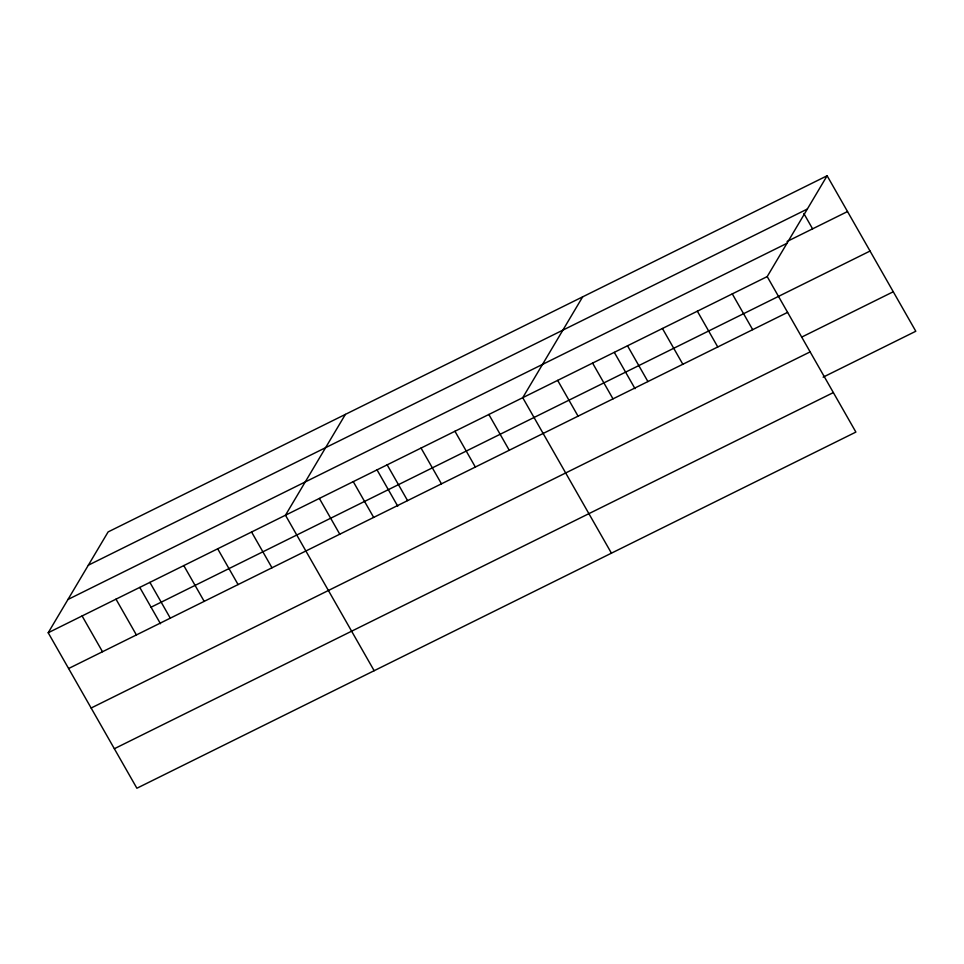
<?xml version="1.0" encoding="UTF-8"?>
<svg xmlns="http://www.w3.org/2000/svg" width="964" height="964" viewBox="0 0 964 964"><rect width="100%" height="100%" fill="white"/><g stroke="black" fill="none" stroke-linecap="round" stroke-linejoin="round"><path stroke-width="1.45" d="M827.112 175.761L767.199 276.596L855.887 432.077L136.888 788.239L48.2 632.746L108.113 531.923L827.112 175.761L915.8 331.255L823.123 377.165M345.389 414.387L285.465 515.21L374.153 670.703M582.654 296.864L522.741 397.686L611.429 553.167M88.339 565.193L807.338 209.043M787.07 241.482L847.513 211.55M67.974 599.475L786.973 243.314M48.2 632.746L767.199 276.596M151.059 607.2L870.046 251.05M68.613 668.522L787.6 312.372M801.928 336.99L893.266 291.755M91.146 708.022L810.134 351.872M114.355 748.727L833.354 392.577M803.843 213.514L812.592 228.842M732.279 293.887L752.679 329.664M697.346 311.191L717.758 346.968M662.425 328.483L682.837 364.259M627.504 345.787L647.916 381.563M614.321 352.39L635.023 388.673M592.583 363.091L612.996 398.867M557.662 380.382L578.063 416.159M488.844 414.472L509.245 450.248M454.948 431.257L475.348 467.046M421.051 448.055L441.464 483.832M387.154 464.841L407.567 500.617M377.057 469.914L397.758 506.208M353.258 481.639L373.671 517.415M319.361 498.424L339.774 534.201M251.568 532.008L271.981 567.784M217.683 548.793L238.084 584.57M183.787 565.579L204.187 601.367M149.89 582.377L170.291 618.153M139.792 587.45L160.482 623.744M115.993 599.162L136.394 634.939M82.097 615.96L102.497 651.736"/></g></svg>
